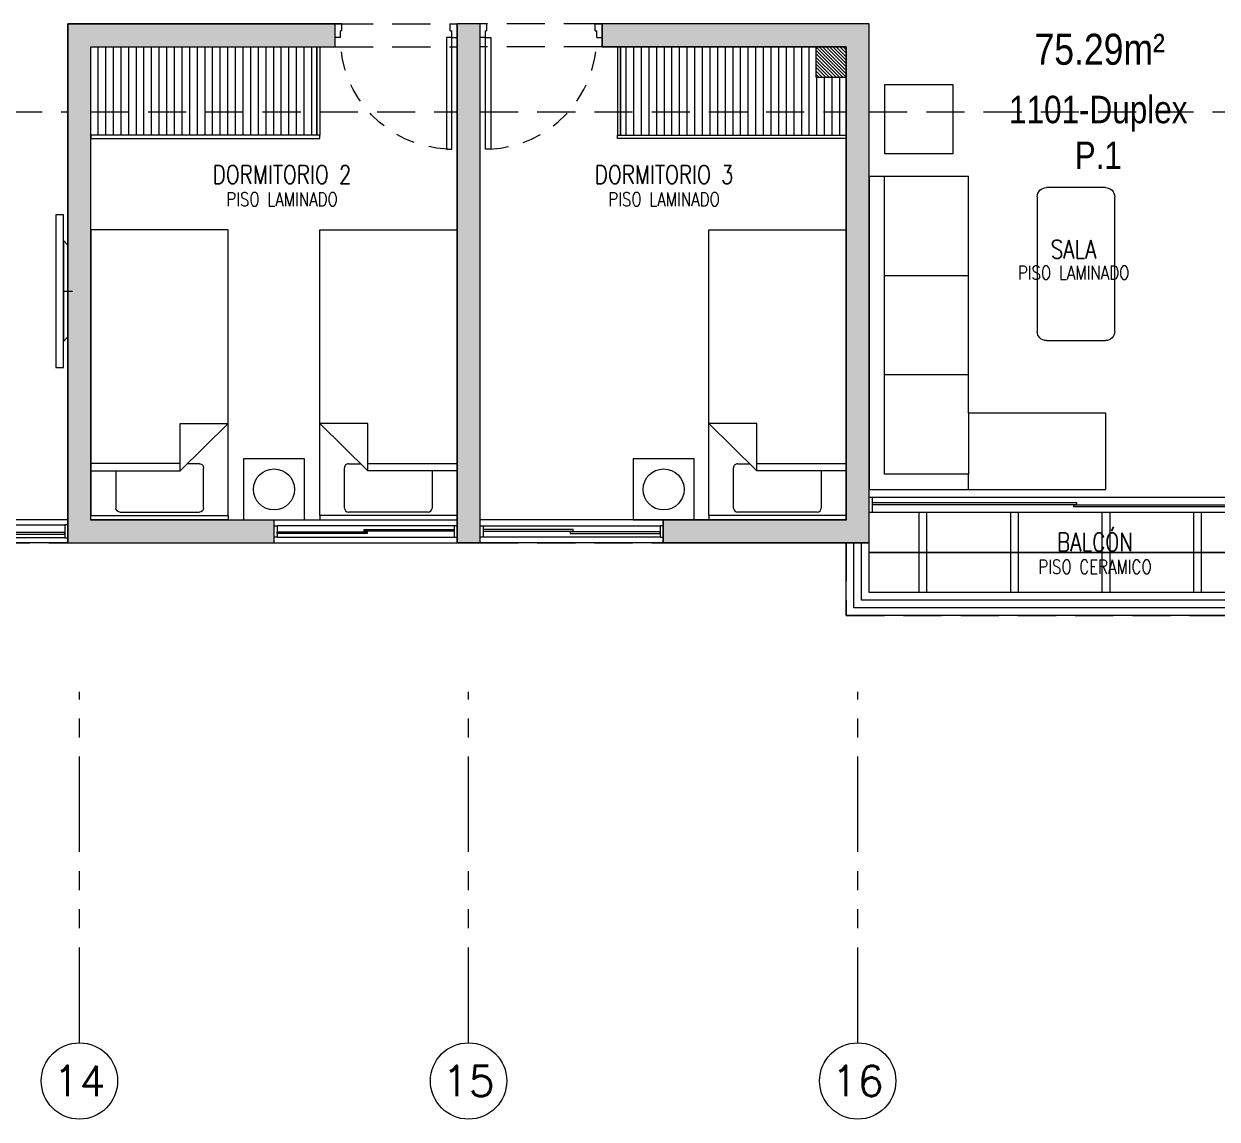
# Model space of a CAD drawing. Header units: millimetres. Extents: x 3738 to 3833, y 1327 to 1657.
# Drawn here: x 3798.03 to 3805.85, y 1403.44 to 1410.61 of the extents above; entities that cross this region are included whole.
import ezdxf
from ezdxf import colors
from ezdxf.entities.mleader import LeaderData, LeaderLine
from ezdxf.enums import TextEntityAlignment as Align
from ezdxf.math import Vec2, Vec3

# ---------------------------------------------------------------- set-up
doc = ezdxf.new("R2010")
doc.units = ezdxf.units.MM
for name, pattern in [('HIDDEN2', [0.1875, 0.125, -0.0625]), ('PHANTOM', [63.5, 31.75, -6.35, 6.35, -6.35, 6.35, -6.35]), ('PHANTOM2', [1.25, 0.625, -0.125, 0.125, -0.125, 0.125, -0.125]), ('X-REF_DP_Arquitectura$0$HIDDEN', [0.375, 0.25, -0.125])]:
    doc.linetypes.add(name, pattern=pattern)
doc.layers.get('0').update_dxf_attribs({"color": 251, "lineweight": 9})
for name, color, linetype, lineweight in [('A-BARANDAS', 251, 'Continuous', 13), ('A-EJES', 251, 'PHANTOM', 13), ('A-HATCH', 251, 'Continuous', 13), ('A-MOBILIARIO', 251, 'Continuous', 13), ('A-MURO BAJO', 251, 'Continuous', 13), ('A-MUROS', 251, 'Continuous', 13), ('A-NUMERACIONDEP', 251, 'Continuous', 13), ('A-PROYECCIONES', 251, 'HIDDEN2', 13), ('A-TEXTO-ACABADO PISO', 251, 'Continuous', 13), ('A-TEXTO-AMBIENTE', 251, 'Continuous', 13), ('A-ÁREA TEXTO', 251, 'Continuous', 13), ('A_20_Estructuras', 251, 'Continuous', 13), ('A_50_TextoAmbiente', 251, 'Continuous', 13), ('A_50_Vigas', 251, 'X-REF_DP_Arquitectura$0$HIDDEN', 13), ('A_60_HatchEstructuras', 251, 'Continuous', 13), ('DLP_MOBILIARIO FIJO', 251, 'Continuous', 13)]:
    doc.layers.add(name, color=color, linetype=linetype, lineweight=lineweight)
doc.styles.add('R80', font='ARIALN.TTF', dxfattribs={"height": 2.03})
doc.styles.add('R80-100', font='ARIALN.TTF', dxfattribs={"height": 0.2032})
doc.styles.add('ROMANS', font='romans.shx', dxfattribs={"width": 0.8})

# ---------------------------------------------------------------- blocks, each defined once
blk = doc.blocks.new('EF-P112')
at = {"layer": 'A_60_HatchEstructuras'}
h = blk.add_hatch(color=256, dxfattribs=at)
h.dxf.hatch_style = 1
h.paths.add_polyline_path([(-17.1, -9.975), (-18.85, -9.975), (-18.85, -13.375), (-17.5, -13.375), (-17.5, -13.225), (-18.7, -13.225), (-18.7, -10.125), (-17.1, -10.125)])
h.paths.add_polyline_path([(-16.15, -9.975), (-16.3, -9.975), (-16.3, -13.375), (-16.15, -13.375)])
h.paths.add_polyline_path([(-13.6, -9.975), (-15.35, -9.975), (-15.35, -10.125), (-13.75, -10.125), (-13.75, -13.225), (-14.95, -13.225), (-14.95, -13.375), (-13.6, -13.375)])
at = {"layer": 'A_20_Estructuras'}
for points in [[(-17.1, -9.975), (-18.85, -9.975), (-18.85, -13.375), (-17.5, -13.375), (-17.5, -13.225), (-18.7, -13.225), (-18.7, -10.125), (-17.1, -10.125)], [(-16.15, -9.975), (-16.3, -9.975), (-16.3, -13.375), (-16.15, -13.375)], [(-13.6, -9.975), (-15.35, -9.975), (-15.35, -10.125), (-13.75, -10.125), (-13.75, -13.225), (-14.95, -13.225), (-14.95, -13.375), (-13.6, -13.375)]]:
    blk.add_lwpolyline(points, close=True, dxfattribs=at)
at = {"layer": 'A_50_Vigas'}
for p, q in [((-16.15, -10.5501), (-13.75, -10.5501)), ((-13.6, -10.5501), (-10.8, -10.5501)), ((-20.85, -13.375), (-18.85, -13.375)), ((-17.5, -13.375), (-16.3, -13.375)), ((-16.15, -13.375), (-14.95, -13.375))]:
    blk.add_line(p, q, dxfattribs=at)
for points in [[(-17.1, -9.975), (-16.3, -9.975)], [(-15.35, -9.975), (-16.15, -9.975)], [(-17.1, -10.125), (-16.3, -10.125)], [(-15.35, -10.125), (-16.15, -10.125)], [(-21.52, -10.5501), (-18.85, -10.5501)], [(-18.7, -10.5501), (-16.3, -10.5501)], [(-13.75, -13.375), (-13.75, -13.8503), (-10.8, -13.8504)]]:
    blk.add_lwpolyline(points, dxfattribs=at)
blk = doc.blocks.new('TEXTO AMBIENTES P10')
at = {"layer": 'A-TEXTO-ACABADO PISO', "char_height": 0.09, "attachment_point": 2, "rotation": 359.99998, "style": 'ROMANS'}
for width, insert in [(1.20225, (29.9029, -11.0788)), (1.20225, (32.4062, -11.0788)), (1.034523, (35.0901, -11.5603, 0))]:
    blk.add_mtext_dynamic_manual_height_columns('PISO LAMINADO', width=width, gutter_width=12.5, heights=[0], dxfattribs=dict(at, insert=insert))
at = {"layer": 'A-TEXTO-ACABADO PISO', "insert": (35.2303, -13.487), "char_height": 0.09, "attachment_point": 2, "style": 'ROMANS'}
blk.add_mtext_dynamic_manual_height_columns('PISO CERAMICO', width=1.20225, gutter_width=12.5, heights=[0], dxfattribs=at)
at = {"layer": 'A-TEXTO-AMBIENTE', "style": 'ROMANS', "width": 0.8}
for s, p in [('DORMITORIO 2', (29.9027, -11.0219, 0)), ('DORMITORIO 3', (32.4065, -11.0219, 0)), ('SALA', (35.0901, -11.5114, 0)), ('BALCÓN', (35.23, -13.4302, 0))]:
    blk.add_text(s, height=0.12, dxfattribs=at).set_placement(p, align=Align.CENTER)
blk = doc.blocks.new('_Dot')
at = {"color": 0, "linetype": 'ByBlock', "lineweight": -2}
blk.add_line((-0.5, 0), (-1, 0), dxfattribs=at)
at = {"color": 0, "linetype": 'ByBlock', "const_width": 0.5}
blk.add_lwpolyline([(-0.25, 0, 1), (0.25, 0, 1)], format="xyb", close=True, dxfattribs=at)
blk = doc.blocks.new('Ejes_Torre C')
at = {"layer": 'A-EJES', "linetype": 'PHANTOM2'}
for points in [[(29.925, -2.8), (29.925, -0.5)], [(32.475, -2.8), (32.475, -0.5)], [(35.025, -2.8), (35.025, -0.5)]]:
    blk.add_lwpolyline(points, dxfattribs=at)
at = {"layer": 'A-EJES', "linetype": 'Continuous'}
for centre in [(29.925, -3.05), (32.475, -3.05), (35.025, -3.05)]:
    blk.add_circle(centre, 0.25, dxfattribs=at)
at = {"layer": 'A-EJES', "linetype": 'Continuous', "style": 'ROMANS'}
for s, p in [('14', (29.925, -3.05)), ('15', (32.475, -3.05)), ('16', (35.025, -3.05))]:
    blk.add_text(s, height=0.2, dxfattribs=at).set_placement(p, align=Align.MIDDLE_CENTER)
blk = doc.blocks.new('1 PLAZA')
for p, q in [((-0.2859, -0.3221), (-0.2859, -0.0781)), ((-0.2592, -0.0513), (0.2619, -0.0513)), ((0.2887, -0.0781), (0.2887, -0.3415)), ((-0.45, -0.3221), (0.1356, -0.3221)), ((0.1356, -0.371), (-0.45, -0.371)), ((0.45, -0.6318), (0.1356, -0.3221)), ((0.1356, -0.3221), (0.1356, -0.6318)), ((0.2619, -0.3683), (0.1825, -0.3683)), ((0.1356, -0.6318), (0.45, -0.6318))]:
    blk.add_line(p, q)
at = {"extrusion": (4.49068e-08, -3.60286e-08, 1), "elevation": 0}
blk.add_lwpolyline([(-0.45, -0.0287), (0.45, -0.0287), (0.45, 0), (-0.45, 0)], close=True, dxfattribs=at)
blk.add_lwpolyline([(-0.45, -1.9), (-0.45, -0.0287), (0.45, -0.0287), (0.45, -1.9)], close=True)
for centre, start, end in [((-0.2592, -0.0781), 90, 180), ((0.2619, -0.0781), 0, 90), ((0.2619, -0.3415), 270, 0)]:
    blk.add_arc(centre, 0.0267, start, end)
blk = doc.blocks.new('VELADOR')
blk.add_lwpolyline([(0, 0.4), (0, 0), (0.4, 0), (0.4, 0.4)], close=True)
blk.add_circle((0.2, 0.2), 0.1344)
blk = doc.blocks.new('SOFA SEC')
for p, q in [((0, 0.65), (0.1, 0.65)), ((0.1, 0.65), (0.1, 0.1)), ((0.5, 0.65), (0.1, 0.65)), ((0.75, 0.65), (0.75, 0.1)), ((1.4, 0.65), (1.4, 0.1)), ((0.1, 0.1), (2.05, 0.1))]:
    blk.add_line(p, q)
blk.add_lwpolyline([(0.5, 1.55), (0.5, 0.65), (2.05, 0.65), (2.05, 0), (0, 0), (0, 1.55)], close=True)
blk = doc.blocks.new('MESA CENTRO')
for p, q in [((-0.1937, 0), (0.1937, 0)), ((-0.2537, -0.9421), (-0.2537, -0.06)), ((0.2537, -0.06), (0.2537, -0.9421)), ((0.1937, -1.0021), (-0.1937, -1.0021))]:
    blk.add_line(p, q)
for centre, start, end in [((-0.1937, -0.06), 90, 180), ((0.1937, -0.06), 0, 90), ((-0.1937, -0.9421), 180, 270), ((0.1937, -0.9421), 270, 0)]:
    blk.add_arc(centre, 0.06, start, end)
blk = doc.blocks.new('A$C4BFA03A9')
for points in [[(0.06, -0.5), (0.11, -0.5), (0.11, 0.5), (0.06, 0.5)], [(0.03, -0.3), (0.06, -0.33), (0.06, 0.33), (0.03, 0.3)]]:
    blk.add_lwpolyline(points, close=True)
at = {"layer": 'A-PROYECCIONES', "ltscale": 0.15}
blk.add_line((0.06, 0), (0, 0), dxfattribs=at)
blk = doc.blocks.new('*U259')
for p, q in [((0.01, 0.755), (0.01, 0.8)), ((0.1, 0.765), (0.1, 0.8)), ((0.055, 0.755), (0.01, 0.755)), ((0.1, 0.765), (0.055, 0.765)), ((0.055, 0.755), (0.055, 0.765)), ((0.055, 0.045), (0.01, 0.045)), ((0.01, 0.045), (0.01, 0)), ((0.055, 0.045), (0.055, 0.035)), ((0.1, 0.035), (0.055, 0.035)), ((0.1, 0.035), (0.1, 0))]:
    blk.add_line(p, q)
blk.add_lwpolyline([(0.83, 0.07), (0.83, 0.035), (0.1, 0.035), (0.1, 0.07)], close=True)
at = {"color": 7, "linetype": 'HIDDEN2'}
blk.add_arc((0.0996, 0.034), 0.731, 2.23015, 89.96723, dxfattribs=at)
blk = doc.blocks.new('VP.120')
at = {"layer": 'A-MURO BAJO'}
for p, q in [((0, 0), (1.2, 0)), ((0, -0.15), (1.2, -0.15))]:
    blk.add_line(p, q, dxfattribs=at)
at = {"layer": 'DLP_MOBILIARIO FIJO', "color": 251}
for p, q in [((0.02, -0.0375), (1.18, -0.0375)), ((1.18, -0.1125), (0.02, -0.1125))]:
    blk.add_line(p, q, dxfattribs=at)
at = {"layer": 'DLP_MOBILIARIO FIJO', "color": 6}
for points in [[(0, -0.1125), (0.02, -0.1125), (0.02, -0.0375), (0, -0.0375)], [(1.2, -0.1125), (1.18, -0.1125), (1.18, -0.0375), (1.2, -0.0375)]]:
    blk.add_lwpolyline(points, close=True, dxfattribs=at)
at = {"layer": 'DLP_MOBILIARIO FIJO', "elevation": 0}
for points in [[(0.61, -0.0625), (0.02, -0.0625), (0.02, -0.0725), (0.61, -0.0725)], [(0.59, -0.0875), (1.18, -0.0875), (1.18, -0.0775), (0.59, -0.0775)]]:
    blk.add_lwpolyline(points, close=True, dxfattribs=at)
blk = doc.blocks.new('DPTO 75_D11')
at = {"layer": 'A-HATCH'}
h = blk.add_hatch(dxfattribs=at)
h.set_pattern_fill('ANSI31', color=256, scale=0.005, angle=180)
h.set_pattern_definition([(225, (-40.7297, 30.32208), (0.01122532, -0.01122532), [])])
h.paths.add_polyline_path([(2.95, -2.8), (3.15, -2.8), (3.15, -2.6), (2.95, -2.6)])
h = blk.add_hatch(dxfattribs=at)
h.set_pattern_fill('_USER', color=256, scale=0.6, double=1, pattern_type=0)
h.set_pattern_definition([(0, (-63.5, -52.65003), (0, 0.6), []), (90, (-63.5, -52.65003), (-0.6, 4e-17), [])])
h.paths.add_polyline_path([(0, -6.175), (0, -5.65), (2.8, -5.65), (2.8, -6.175)])
at = {"layer": 'DLP_MOBILIARIO FIJO'}
h = blk.add_hatch(dxfattribs=at)
h.set_pattern_fill('_USER', color=8, scale=0.05, angle=450, pattern_type=0)
h.set_pattern_definition([(90, (-36.53, -24.655036), (-0.05, 2e-17), [])])
h.paths.add_polyline_path([(2.95, -3.18), (2.95, -2.8), (3.15, -2.8), (3.15, -2.6), (4.43, -2.6), (4.43, -3.18)])
h = blk.add_hatch(dxfattribs=at)
h.set_pattern_fill('_USER', color=8, scale=0.05, angle=450, pattern_type=0)
h.set_pattern_definition([(90, (-38.52, -24.655035), (-0.05, 2e-17), [])])
h.paths.add_polyline_path([(7.9, -2.6), (6.42, -2.6), (6.42, -3.18), (7.9, -3.18)])
at = {"layer": 'A-BARANDAS'}
for points in [[(0, -6.225), (2.85, -6.225), (2.85, -5.85)], [(0, -6.275), (2.9, -6.275), (2.9, -5.85)]]:
    blk.add_lwpolyline(points, dxfattribs=at)
at = {"layer": 'A-MOBILIARIO', "elevation": 0}
blk.add_lwpolyline([(2.25, -3.3), (2.25, -2.85), (2.7, -2.85), (2.7, -3.3)], close=True, dxfattribs=at)
at = {"layer": 'A-MURO BAJO', "color": 7}
for p, q in [((2.78, -5.55, 0), (0.02, -5.55, 0)), ((0.02, -5.65, 0), (2.78, -5.65, 0))]:
    blk.add_line(p, q, dxfattribs=at)
at = {"layer": 'A-MURO BAJO'}
for p, q in [((8.05, -5.7, 0), (10.05, -5.7, 0)), ((8.05, -5.85, 0), (10.05, -5.85, 0))]:
    blk.add_line(p, q, dxfattribs=at)
at = {"layer": 'A-MURO BAJO', "color": 4}
blk.add_line((2.95, -6.325, 0), (2.95, -5.85, 0), dxfattribs=at)
blk.add_lwpolyline([(0, -6.175), (2.8, -6.175), (2.8, -5.85)], dxfattribs=at)
at = {"layer": 'A-MURO BAJO', "color": 4, "elevation": 0}
blk.add_lwpolyline([(0, -6.325), (2.95, -6.325)], dxfattribs=at)
at = {"layer": 'A-MUROS'}
for p, q in [((2.8, -5.85), (2.8, -2.45)), ((2.8, -2.45), (4.55, -2.45)), ((4.55, -2.6), (4.55, -2.45)), ((5.35, -5.85), (5.35, -2.45)), ((5.35, -2.45), (5.5, -2.45)), ((5.5, -5.85), (5.5, -2.45)), ((6.3, -2.6), (6.3, -2.45)), ((8.05, -2.45), (6.3, -2.45)), ((8.05, -5.85), (8.05, -2.45)), ((3.15, -2.6), (4.55, -2.6)), ((3.15, -2.6), (3.15, -2.8)), ((7.9, -2.6), (6.3, -2.6)), ((7.9, -5.7), (7.9, -2.6)), ((2.95, -5.7), (2.95, -2.8)), ((3.15, -2.8), (2.95, -2.8)), ((2.95, -5.7), (4.15, -5.7)), ((4.15, -5.85), (4.15, -5.7)), ((6.7, -5.85), (6.7, -5.7)), ((7.9, -5.7), (6.7, -5.7)), ((2.8, -5.85), (4.15, -5.85)), ((5.35, -5.85), (5.5, -5.85)), ((8.05, -5.85), (6.7, -5.85))]:
    blk.add_line(p, q, dxfattribs=at)
at = {"layer": 'DLP_MOBILIARIO FIJO', "color": 251}
for p, q in [((10.03, -5.7325, 0), (8.07, -5.7325, 0)), ((8.07, -5.8175, 0), (10.03, -5.8175, 0))]:
    blk.add_line(p, q, dxfattribs=at)
at = {"layer": 'DLP_MOBILIARIO FIJO', "color": 8}
blk.add_lwpolyline([(2.95, -2.6), (4.43, -2.6), (4.43, -3.18), (2.95, -3.18)], close=True, dxfattribs=at)
at = {"layer": 'DLP_MOBILIARIO FIJO', "elevation": 0}
for points in [[(4.43, -2.6), (4.45, -2.6), (4.45, -3.18), (4.43, -3.18)], [(6.42, -2.6), (6.4, -2.6), (6.4, -3.18), (6.42, -3.18)], [(4.45, -3.2), (4.45, -3.18), (2.95, -3.18), (2.95, -3.2)], [(6.4, -3.2), (6.4, -3.18), (7.9, -3.18), (7.9, -3.2)], [(1.46, -5.6125), (0.02, -5.6125), (0.02, -5.6025), (1.46, -5.6025)], [(1.44, -5.5875), (2.78, -5.5875), (2.78, -5.5975), (1.44, -5.5975)], [(9.06, -5.7925), (8.07, -5.7925), (8.07, -5.7825), (9.06, -5.7825)]]:
    blk.add_lwpolyline(points, close=True, dxfattribs=at)
at = {"layer": 'DLP_MOBILIARIO FIJO', "color": 8, "elevation": 0}
blk.add_lwpolyline([(7.9, -2.6), (6.42, -2.6), (6.42, -3.18), (7.9, -3.18)], close=True, dxfattribs=at)
at = {"layer": 'DLP_MOBILIARIO FIJO', "color": 6, "elevation": 0}
for points in [[(2.8, -5.55), (2.78, -5.55), (2.78, -5.65), (2.8, -5.65)], [(8.05, -5.7325), (8.07, -5.7325), (8.07, -5.8175), (8.05, -5.8175)]]:
    blk.add_lwpolyline(points, close=True, dxfattribs=at)
at = {"xscale": -1, "rotation": 180}
blk.add_blockref('VP.120', (4.15, -5.85, 0), dxfattribs=at)
at = {"rotation": 180}
blk.add_blockref('VP.120', (6.7, -5.85, 0), dxfattribs=at)
at = {"layer": 'A-MOBILIARIO'}
for name, p, xscale, rotation in [('*U259', (5.35, -2.44, 0), -1.000000000000008, 90), ('A$C4BFA03A9', (8.02, -4.2001, 0), -1, 180)]:
    blk.add_blockref(name, p, dxfattribs=dict(at, xscale=xscale, rotation=rotation))
for name, p, rotation in [('*U259', (5.5, -2.44, 0), 270), ('SOFA SEC', (2.8, -5.5, 0), 89.99956714789808), ('MESA CENTRO', (1.4447, -3.5229, 0), 359.9999774208889)]:
    blk.add_blockref(name, p, dxfattribs=dict(at, rotation=rotation))
at = {"layer": 'A-MOBILIARIO', "extrusion": (4.49068e-08, 3.60286e-08, -1), "zscale": -1.000000000000022, "rotation": 180}
for name, p in [('1 PLAZA', (-3.4, -5.7, 0)), ('1 PLAZA', (-5.95, -5.7, 0)), ('VELADOR', (-3.9471, -5.3, 0)), ('VELADOR', (-6.5, -5.3, 0))]:
    blk.add_blockref(name, p, dxfattribs=at)
at = {"layer": 'A-MOBILIARIO', "extrusion": (4.49068e-08, -3.60286e-08, 1), "rotation": 180}
blk.add_blockref('1 PLAZA', (7.45, -5.7, 0), dxfattribs=at)
blk = doc.blocks.new('balcon')
at = {"layer": 'A-HATCH'}
h = blk.add_hatch(dxfattribs=at)
h.set_pattern_fill('_USER', color=256, scale=0.6, double=1, pattern_type=0)
h.set_pattern_definition([(0, (25.75, 0.15), (0, 0.6), []), (90, (25.75, 0.15), (-0.6, 4e-17), [])])
h.paths.add_polyline_path([(22.95, 0.15), (22.95, 0.675), (25.75, 0.675), (25.75, 0.15)])
at = {"layer": 'A-BARANDAS', "elevation": 0}
for points in [[(25.75, 0.05), (22.85, 0.05), (22.85, 0.475)], [(25.75, 0.1), (22.9, 0.1), (22.9, 0.475)]]:
    blk.add_lwpolyline(points, dxfattribs=at)
at = {"layer": 'A-MURO BAJO', "color": 4}
blk.add_line((22.8, 0), (22.8, 0.475), dxfattribs=at)
at = {"layer": 'A-MURO BAJO', "color": 4, "elevation": 0}
blk.add_lwpolyline([(25.75, 0.15), (22.95, 0.15), (22.95, 0.475)], dxfattribs=at)
at = {"layer": 'A-MURO BAJO', "color": 4}
blk.add_lwpolyline([(25.75, 0), (22.8, 0)], dxfattribs=at)
blk = doc.blocks.new('areas-TE')
at = {"layer": 'A-ÁREA TEXTO', "color": 1, "insert": (34.8339, -85.2457, 0), "char_height": 0.2032, "width": 2.294455, "attachment_point": 7, "style": 'R80-100'}
blk.add_mtext('\\pxql;75.29m²', dxfattribs=at)
at = {"layer": 'A-NUMERACIONDEP'}
ml = blk.add_multileader_mtext('Standard', dxfattribs=at)
ml.set_content('1101-Duplex P.1', color=256, style='R80')
ml.set_leader_properties(color=256)
ml.set_arrow_properties(name='DOT')
ml.build(insert=Vec2(0, 0))
ml.multileader.update_dxf_attribs({"leader_type": 0, "has_text_frame": 1, "text_left_attachment_type": 2, "text_right_attachment_type": 2, "dogleg_length": 0.36, "arrow_head_size": 0.06, "scale": 0.06})
ctx = ml.context
ctx.base_point, ctx.scale, ctx.char_height, ctx.arrow_head_size, ctx.landing_gap_size, ctx.plane_origin = Vec3(34.4536, -85.5613), 0.06, 0.18, 0.06, 0.06, Vec3(34.2862, -85.5657)
ctx.left_attachment, ctx.right_attachment, ctx.text_align_type = 2, 2, 1
notes = []
notes.append((ctx, [(0, (1, 1, 0), (36.141, -85.5613), (-1, 0), 0.0917, [(0, [(36.4275, -85.2124)], 0, [])])]))
ctx.mtext.insert, ctx.mtext.width, ctx.mtext.alignment, ctx.mtext.flow_direction = Vec3(35.2515, -85.4459), 1.489888, 2, 5
for ctx, leaders in notes:
    for number, flags, end, landing, length, lines in leaders:
        leader = LeaderData()
        leader.index, (leader.has_last_leader_line, leader.has_dogleg_vector, leader.attachment_direction) = number, flags
        leader.last_leader_point, leader.dogleg_vector, leader.dogleg_length = Vec3(end), Vec3(landing), length
        for number, points, colour, breaks in lines:
            line = LeaderLine()
            line.index, line.vertices, line.color, line.breaks = number, Vec3.list(points), colors.encode_raw_color(colour), breaks
            leader.lines.append(line)
        ctx.leaders.append(leader)

msp = doc.modelspace()

# ---------------------------------------------------------------- block references
for name, p in [('areas-TE', (3769.8221, 1495.5879)), ('EF-P112', (3817.1721, 1420.5876))]:
    msp.add_blockref(name, p)
at = {"layer": 'A-EJES'}
msp.add_blockref('Ejes_Torre C', (3768.4721, 1406.7379), dxfattribs=at)
at = {"layer": 'A_50_TextoAmbiente'}
msp.add_blockref('TEXTO AMBIENTES P10', (3769.8221, 1420.5879), dxfattribs=at)

# ---------------------------------------------------------------- next in the draw order: block references
at = {"xscale": -1}
msp.add_blockref('DPTO 75_D11', (3806.3721, 1413.0629), dxfattribs=at)

# ---------------------------------------------------------------- next in the draw order: block references
at = {"layer": 'A-MUROS'}
msp.add_blockref('balcon', (3780.6221, 1406.7379), dxfattribs=at)

doc.saveas('drawing.dxf')
